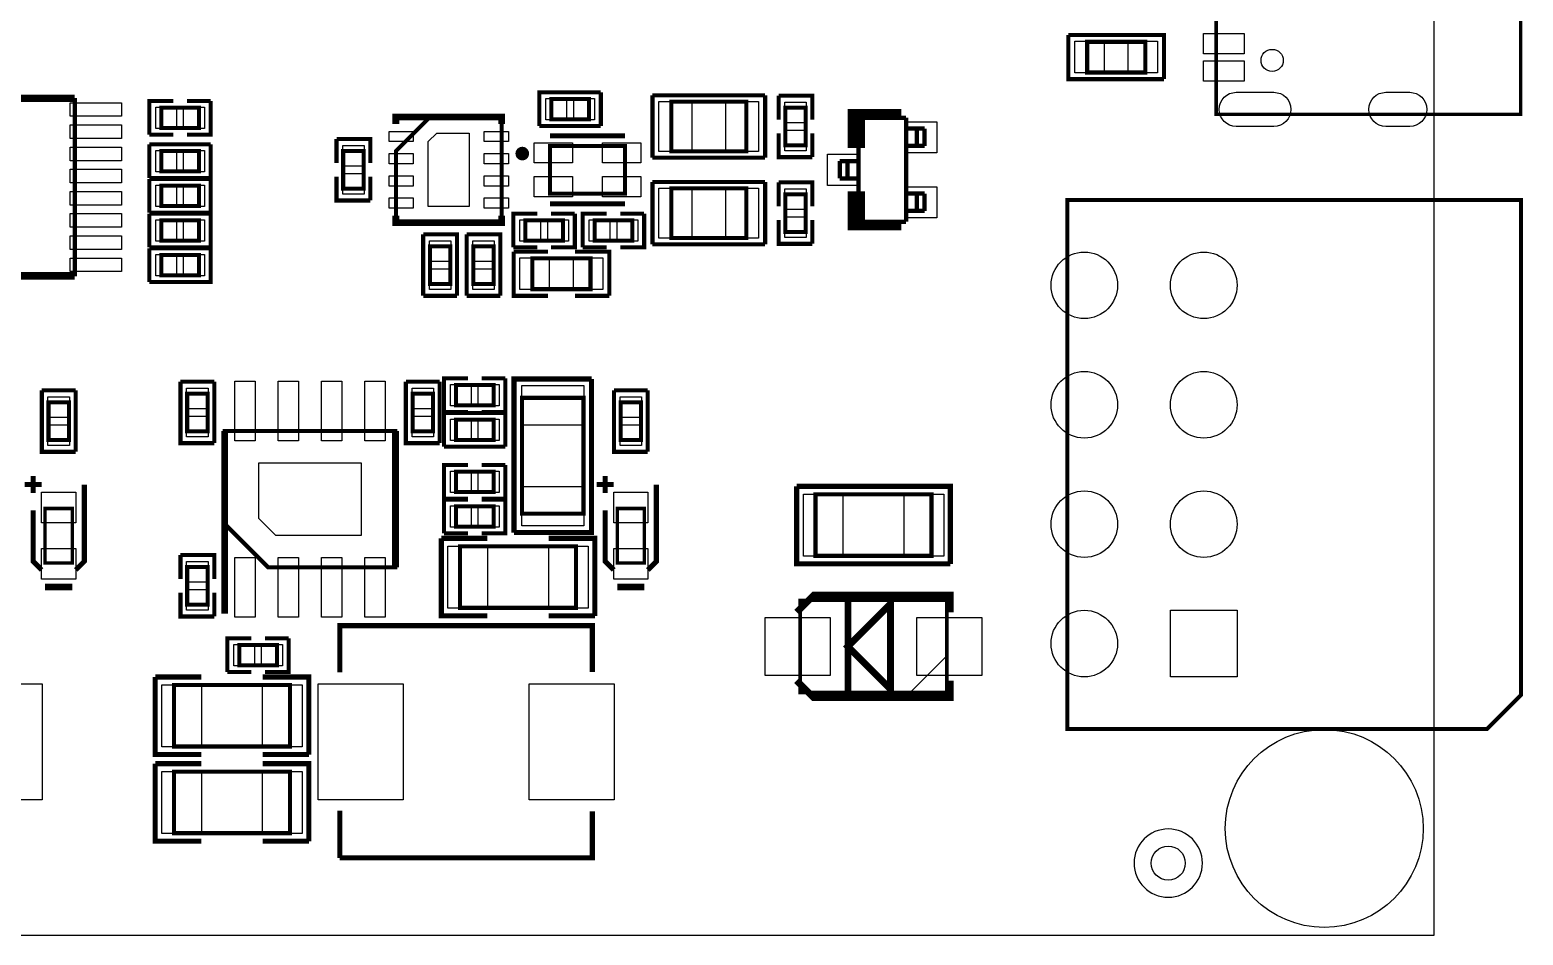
# Model space of a CAD drawing. Extents: x 30 to 161, y 31 to 111.
# Drawn here: x 117.01 to 160.77, y 30.91 to 57.44 of the extents above; entities that cross this region are included whole.
import ezdxf

# ---------------------------------------------------------------- set-up
doc = ezdxf.new("R2010")
doc.units = 0
doc.header["$MEASUREMENT"] = 0
for name, color, linetype in [('ASSEMBLY_TOP', 7, 'CONTINUOUS'), ('OUTLINE', 7, 'CONTINUOUS'), ('SILKSCREEN_TOP', 7, 'CONTINUOUS'), ('TOP', 1, 'CONTINUOUS')]:
    doc.layers.add(name, color=color, linetype=linetype)

msp = doc.modelspace()

# ---------------------------------------------------------------- linework, layer by layer
at = {"layer": 'ASSEMBLY_TOP'}
for points, const_width in [([(151.77262, 63.9064), (160.6931, 63.9064), (160.6931, 54.9656), (151.77262, 54.9656), (151.77262, 63.9064)], 0.09906), ([(147.9931, 56.19242), (147.9931, 57.09158), (149.6949, 57.09158), (149.6949, 56.19242), (147.9931, 56.19242)], 0.11938), ([(113.82756, 50.28184), (113.82756, 54.11216), (115.09756, 55.38216), (118.32844, 55.38216), (118.32844, 50.28184), (113.82756, 50.28184)], 0.11938), ([(120.86082, 54.56428), (120.86082, 55.16372), (121.96318, 55.16372), (121.96318, 54.56428), (120.86082, 54.56428)], 0.11938), ([(132.29082, 54.81828), (132.29082, 55.41772), (133.39318, 55.41772), (133.39318, 54.81828), (132.29082, 54.81828)], 0.11938), ([(135.80618, 53.88102), (135.80618, 55.33898), (138.00582, 55.33898), (138.00582, 53.88102), (135.80618, 53.88102)], 0.11938), ([(139.14628, 55.16118), (139.74572, 55.16118), (139.74572, 54.05882), (139.14628, 54.05882), (139.14628, 55.16118)], 0.11938), ([(127.7366, 51.7906), (127.7366, 53.89118), (128.73482, 54.8894), (130.8354, 54.8894), (130.8354, 51.7906), (127.7366, 51.7906)], 0.11938), ([(141.2875, 54.864), (142.6845, 54.864)], 0.127), ([(141.2875, 51.816), (141.2875, 54.864)], 0.127), ([(142.6845, 51.816), (142.6845, 54.864)], 0.127), ([(142.6845, 54.5465), (143.2306, 54.5465)], 0.127), ([(142.99946, 54.0385), (142.99946, 54.5465)], 0.127), ([(143.2306, 54.0385), (143.2306, 54.5465)], 0.127), ([(121.96318, 53.89372), (121.96318, 53.29428), (120.86082, 53.29428), (120.86082, 53.89372), (121.96318, 53.89372)], 0.11938), ([(126.79172, 52.78882), (126.19228, 52.78882), (126.19228, 53.89118), (126.79172, 53.89118), (126.79172, 52.78882)], 0.11938), ([(132.25018, 52.63896), (132.25018, 54.04104), (134.44982, 54.04104), (134.44982, 52.63896), (132.25018, 52.63896)], 0.11938), ([(142.6845, 54.0385), (143.2306, 54.0385)], 0.127), ([(141.2875, 53.594), (140.7414, 53.594)], 0.127), ([(140.7414, 53.594), (140.7414, 53.086)], 0.127), ([(140.97254, 53.594), (140.97254, 53.086)], 0.127), ([(141.2875, 53.086), (140.7414, 53.086)], 0.127), ([(121.96318, 52.87772), (121.96318, 52.27828), (120.86082, 52.27828), (120.86082, 52.87772), (121.96318, 52.87772)], 0.11938), ([(138.00582, 52.79898), (138.00582, 51.34102), (135.80618, 51.34102), (135.80618, 52.79898), (138.00582, 52.79898)], 0.11938), ([(139.74572, 51.51882), (139.14628, 51.51882), (139.14628, 52.62118), (139.74572, 52.62118), (139.74572, 51.51882)], 0.11938), ([(142.6845, 52.6415), (143.2306, 52.6415)], 0.127), ([(142.99946, 52.6415), (142.99946, 52.1335)], 0.127), ([(143.2306, 52.6415), (143.2306, 52.1335)], 0.127), ([(147.4089, 36.95446), (159.71012, 36.95446), (160.70834, 37.95268), (160.70834, 52.45354), (147.4089, 52.45354), (147.4089, 36.95446)], 0.11938), ([(142.6845, 52.1335), (143.2306, 52.1335)], 0.127), ([(121.96318, 51.86172), (121.96318, 51.26228), (120.86082, 51.26228), (120.86082, 51.86172), (121.96318, 51.86172)], 0.11938), ([(131.52882, 51.26228), (131.52882, 51.86172), (132.63118, 51.86172), (132.63118, 51.26228), (131.52882, 51.26228)], 0.11938), ([(134.66318, 51.86172), (134.66318, 51.26228), (133.56082, 51.26228), (133.56082, 51.86172), (134.66318, 51.86172)], 0.11938), ([(141.2875, 51.816), (142.6845, 51.816)], 0.127), ([(121.96318, 50.84572), (121.96318, 50.24628), (120.86082, 50.24628), (120.86082, 50.84572), (121.96318, 50.84572)], 0.11938), ([(128.73228, 51.09718), (129.33172, 51.09718), (129.33172, 49.99482), (128.73228, 49.99482), (128.73228, 51.09718)], 0.11938), ([(130.00228, 51.09718), (130.60172, 51.09718), (130.60172, 49.99482), (130.00228, 49.99482), (130.00228, 51.09718)], 0.11938), ([(131.7371, 49.84242), (131.7371, 50.74158), (133.4389, 50.74158), (133.4389, 49.84242), (131.7371, 49.84242)], 0.11938), ([(122.21972, 45.67682), (121.62028, 45.67682), (121.62028, 46.77918), (122.21972, 46.77918), (122.21972, 45.67682)], 0.11938), ([(128.82372, 45.67682), (128.22428, 45.67682), (128.22428, 46.77918), (128.82372, 46.77918), (128.82372, 45.67682)], 0.11938), ([(130.59918, 47.03572), (130.59918, 46.43628), (129.49682, 46.43628), (129.49682, 47.03572), (130.59918, 47.03572)], 0.11938), ([(118.15572, 45.42282), (117.55628, 45.42282), (117.55628, 46.52518), (118.15572, 46.52518), (118.15572, 45.42282)], 0.11938), ([(133.23316, 43.25874), (131.43484, 43.25874), (131.43484, 46.65726), (133.23316, 46.65726), (133.23316, 43.25874)], 0.11938), ([(134.91972, 45.42282), (134.32028, 45.42282), (134.32028, 46.52518), (134.91972, 46.52518), (134.91972, 45.42282)], 0.11938), ([(129.49682, 45.42028), (129.49682, 46.01972), (130.59918, 46.01972), (130.59918, 45.42028), (129.49682, 45.42028)], 0.11938), ([(127.72136, 41.68902), (123.99264, 41.68902), (122.72264, 42.95902), (122.72264, 45.68698), (127.72136, 45.68698), (127.72136, 41.68902)], 0.11938), ([(130.59918, 44.49572), (130.59918, 43.89628), (129.49682, 43.89628), (129.49682, 44.49572), (130.59918, 44.49572)], 0.11938), ([(143.43126, 43.82516), (143.43126, 42.02684), (140.03274, 42.02684), (140.03274, 43.82516), (143.43126, 43.82516)], 0.11938), ([(117.45722, 43.41368), (118.25478, 43.41368), (118.25478, 41.81348), (117.45722, 41.81348), (117.45722, 43.41368)], 0.09906), ([(130.59918, 43.47972), (130.59918, 42.88028), (129.49682, 42.88028), (129.49682, 43.47972), (130.59918, 43.47972)], 0.11938), ([(134.22122, 43.41368), (135.01878, 43.41368), (135.01878, 41.81348), (134.22122, 41.81348), (134.22122, 43.41368)], 0.09906), ([(133.01726, 42.30116), (133.01726, 40.50284), (129.61874, 40.50284), (129.61874, 42.30116), (133.01726, 42.30116)], 0.11938), ([(122.21972, 40.59682), (121.62028, 40.59682), (121.62028, 41.69918), (122.21972, 41.69918), (122.21972, 40.59682)], 0.11938), ([(139.58316, 38.02126), (139.58316, 40.71874), (143.88084, 40.71874), (143.88084, 38.02126), (139.58316, 38.02126)], 0.09906), ([(140.9827, 39.37), (142.23238, 38.12032), (142.23238, 40.61968), (140.9827, 39.37)], 0.20066), ([(140.9827, 38.12032), (140.9827, 40.61968)], 0.20066), ([(124.24918, 39.41572), (124.24918, 38.81628), (123.14682, 38.81628), (123.14682, 39.41572), (124.24918, 39.41572)], 0.11938), ([(124.63526, 38.23716), (124.63526, 36.43884), (121.23674, 36.43884), (121.23674, 38.23716), (124.63526, 38.23716)], 0.11938), ([(124.63526, 35.69716), (124.63526, 33.89884), (121.23674, 33.89884), (121.23674, 35.69716), (124.63526, 35.69716)], 0.11938)]:
    msp.add_lwpolyline(points, dxfattribs=dict(at, const_width=const_width))
msp.add_lwpolyline([(143.88084, 38.02126), (142.80642, 38.02126), (143.88084, 39.09568)], close=True, dxfattribs=at)
at = {"layer": 'OUTLINE'}
msp.add_lwpolyline([(38.0619, 106.2101), (38.0619, 30.90926), (158.16326, 30.90926), (158.16326, 106.2101)], close=True, dxfattribs=at)
at = {"layer": 'SILKSCREEN_TOP'}
for points, const_width in [([(147.44446, 57.28716), (150.24354, 57.28716), (150.24354, 55.99684)], 0.11938), ([(150.24354, 55.99684), (147.44446, 55.99684), (147.44446, 57.28716)], 0.11938), ([(133.74116, 55.6133), (131.94284, 55.6133), (131.94284, 54.6227)], 0.11938), ([(133.74116, 54.6227), (133.74116, 55.6133)], 0.11938), ([(135.255, 55.5244), (138.557, 55.5244)], 0.11938), ([(135.255, 53.6956), (135.255, 55.5244)], 0.11938), ([(138.557, 55.5244), (138.557, 53.6956)], 0.11938), ([(112.522, 55.4863), (118.32844, 55.4863)], 0.11938), ([(121.21134, 55.3593), (120.51284, 55.3593), (120.51284, 54.3687)], 0.11938), ([(121.61266, 54.3687), (122.31116, 54.3687), (122.31116, 55.3593)], 0.11938), ([(121.61266, 55.3593), (122.31116, 55.3593)], 0.11938), ([(139.9413, 54.81066), (139.9413, 55.50916), (138.9507, 55.50916)], 0.11938), ([(138.9507, 54.81066), (138.9507, 55.50916)], 0.11938), ([(127.7366, 54.6862), (127.7366, 54.8894), (130.8354, 54.8894), (130.8354, 54.6862)], 0.20066), ([(141.351, 54.991), (141.351, 54.102), (141.097, 54.102), (141.097, 54.991), (142.5448, 54.991)], 0.254), ([(121.21134, 54.3687), (120.51284, 54.3687)], 0.11938), ([(126.9873, 53.54066), (126.9873, 54.23916), (125.9967, 54.23916)], 0.11938), ([(125.9967, 53.54066), (125.9967, 54.23916)], 0.11938), ([(133.74116, 54.6227), (131.94284, 54.6227)], 0.11938), ([(132.25018, 54.33568), (134.44982, 54.33568)], 0.14986), ([(138.9507, 54.40934), (138.9507, 53.71084), (139.9413, 53.71084)], 0.11938), ([(139.9413, 54.40934), (139.9413, 53.71084)], 0.11938), ([(120.51284, 53.0987), (122.31116, 53.0987), (122.31116, 54.0893)], 0.11938), ([(120.51284, 54.0893), (120.51284, 53.0987)], 0.11938), ([(120.51284, 54.0893), (122.31116, 54.0893)], 0.11938), ([(138.557, 53.6956), (135.255, 53.6956)], 0.11938), ([(120.51284, 52.0827), (122.31116, 52.0827), (122.31116, 53.0733)], 0.11938), ([(120.51284, 53.0733), (120.51284, 52.0827)], 0.11938), ([(120.51284, 53.0733), (122.31116, 53.0733)], 0.11938), ([(125.9967, 53.13934), (125.9967, 52.44084), (126.9873, 52.44084)], 0.11938), ([(126.9873, 53.13934), (126.9873, 52.44084)], 0.11938), ([(135.255, 52.9844), (138.557, 52.9844)], 0.11938), ([(135.255, 51.1556), (135.255, 52.9844)], 0.11938), ([(138.557, 52.9844), (138.557, 51.1556)], 0.11938), ([(139.9413, 52.27066), (139.9413, 52.96916), (138.9507, 52.96916)], 0.11938), ([(138.9507, 52.27066), (138.9507, 52.96916)], 0.11938), ([(141.351, 51.689), (141.351, 52.578), (141.097, 52.578), (141.097, 51.689), (142.5448, 51.689)], 0.254), ([(120.51284, 51.0667), (122.31116, 51.0667), (122.31116, 52.0573)], 0.11938), ([(120.51284, 52.0573), (120.51284, 51.0667)], 0.11938), ([(120.51284, 52.0573), (122.31116, 52.0573)], 0.11938), ([(127.7366, 51.9938), (127.7366, 51.7906), (130.8354, 51.7906), (130.8354, 51.9938)], 0.20066), ([(131.87934, 52.0573), (131.18084, 52.0573), (131.18084, 51.0667)], 0.11938), ([(132.25018, 52.34432), (134.44982, 52.34432)], 0.14986), ([(132.28066, 51.0667), (132.97916, 51.0667), (132.97916, 52.0573)], 0.11938), ([(132.28066, 52.0573), (132.97916, 52.0573)], 0.11938), ([(133.91134, 52.0573), (133.21284, 52.0573), (133.21284, 51.0667)], 0.11938), ([(134.31266, 51.0667), (135.01116, 51.0667), (135.01116, 52.0573)], 0.11938), ([(134.31266, 52.0573), (135.01116, 52.0573)], 0.11938), ([(138.9507, 51.86934), (138.9507, 51.17084), (139.9413, 51.17084)], 0.11938), ([(139.9413, 51.86934), (139.9413, 51.17084)], 0.11938), ([(129.5273, 49.64684), (129.5273, 51.44516), (128.5367, 51.44516)], 0.11938), ([(128.5367, 49.64684), (128.5367, 51.44516)], 0.11938), ([(130.7973, 49.64684), (130.7973, 51.44516), (129.8067, 51.44516)], 0.11938), ([(129.8067, 49.64684), (129.8067, 51.44516)], 0.11938), ([(138.557, 51.1556), (135.255, 51.1556)], 0.11938), ([(120.51284, 50.0507), (122.31116, 50.0507), (122.31116, 51.0413)], 0.11938), ([(120.51284, 51.0413), (120.51284, 50.0507)], 0.11938), ([(120.51284, 51.0413), (122.31116, 51.0413)], 0.11938), ([(131.87934, 51.0667), (131.18084, 51.0667)], 0.11938), ([(132.18922, 49.64684), (131.18846, 49.64684), (131.18846, 50.93716)], 0.11938), ([(132.18922, 50.93716), (131.18846, 50.93716)], 0.11938), ([(132.98678, 50.93716), (133.98754, 50.93716), (133.98754, 49.64684)], 0.11938), ([(133.91134, 51.0667), (133.21284, 51.0667)], 0.11938), ([(113.82756, 50.1777), (118.32844, 50.1777)], 0.11938), ([(128.5367, 49.64684), (129.5273, 49.64684)], 0.11938), ([(129.8067, 49.64684), (130.7973, 49.64684)], 0.11938), ([(132.98678, 49.64684), (133.98754, 49.64684)], 0.11938), ([(129.84734, 47.2313), (129.14884, 47.2313), (129.14884, 46.2407)], 0.11938), ([(130.24866, 46.2407), (130.94716, 46.2407), (130.94716, 47.2313)], 0.11938), ([(130.24866, 47.2313), (130.94716, 47.2313)], 0.11938), ([(131.19862, 42.70756), (131.19862, 47.20844), (133.46938, 47.20844)], 0.14986), ([(133.46938, 47.20844), (133.46938, 42.70756), (131.19862, 42.70756)], 0.14986), ([(117.3607, 46.87316), (117.3607, 45.07484), (118.3513, 45.07484)], 0.11938), ([(118.3513, 46.87316), (117.3607, 46.87316)], 0.11938), ([(118.3513, 46.87316), (118.3513, 45.07484)], 0.11938), ([(121.4247, 47.12716), (121.4247, 45.32884), (122.4153, 45.32884)], 0.11938), ([(122.4153, 47.12716), (121.4247, 47.12716)], 0.11938), ([(122.4153, 47.12716), (122.4153, 45.32884)], 0.11938), ([(128.0287, 47.12716), (128.0287, 45.32884), (129.0193, 45.32884)], 0.11938), ([(129.0193, 47.12716), (128.0287, 47.12716)], 0.11938), ([(129.0193, 47.12716), (129.0193, 45.32884)], 0.11938), ([(134.1247, 46.87316), (134.1247, 45.07484), (135.1153, 45.07484)], 0.11938), ([(135.1153, 46.87316), (134.1247, 46.87316)], 0.11938), ([(135.1153, 46.87316), (135.1153, 45.07484)], 0.11938), ([(129.84734, 46.2407), (129.14884, 46.2407)], 0.11938), ([(130.94716, 46.2153), (129.14884, 46.2153), (129.14884, 45.2247)], 0.11938), ([(130.94716, 45.2247), (130.94716, 46.2153)], 0.11938), ([(122.71756, 40.32758), (122.71756, 45.68698)], 0.20066), ([(127.72644, 41.68902), (127.72644, 45.68698)], 0.20066), ([(130.94716, 45.2247), (129.14884, 45.2247)], 0.11938), ([(129.84734, 44.6913), (129.14884, 44.6913), (129.14884, 43.7007)], 0.11938), ([(130.24866, 43.7007), (130.94716, 43.7007), (130.94716, 44.6913)], 0.11938), ([(130.24866, 44.6913), (130.94716, 44.6913)], 0.11938), ([(117.1067, 43.86326), (117.1067, 44.36364)], 0.14986), ([(133.8707, 43.86326), (133.8707, 44.36364)], 0.14986), ([(117.35562, 44.11472), (116.85524, 44.11472)], 0.14986), ([(118.6053, 44.11472), (118.6053, 41.86428), (118.35638, 41.61282)], 0.14986), ([(129.84734, 43.7007), (129.14884, 43.7007)], 0.11938), ([(134.11962, 44.11472), (133.61924, 44.11472)], 0.14986), ([(135.3693, 44.11472), (135.3693, 41.86428), (135.12038, 41.61282)], 0.14986), ([(143.98244, 41.79062), (139.48156, 41.79062), (139.48156, 44.06138)], 0.14986), ([(139.48156, 44.06138), (143.98244, 44.06138), (143.98244, 41.79062)], 0.14986), ([(117.35562, 41.61282), (117.1067, 41.86428), (117.1067, 43.36288)], 0.14986), ([(129.84734, 43.6753), (129.14884, 43.6753), (129.14884, 42.6847)], 0.11938), ([(130.24866, 42.6847), (130.94716, 42.6847), (130.94716, 43.6753)], 0.11938), ([(130.24866, 43.6753), (130.94716, 43.6753)], 0.11938), ([(134.11962, 41.61282), (133.8707, 41.86428), (133.8707, 43.36288)], 0.14986), ([(130.41884, 40.26662), (129.06756, 40.26662), (129.06756, 42.53738)], 0.14986), ([(130.41884, 42.53738), (129.06756, 42.53738)], 0.14986), ([(129.84734, 42.6847), (129.14884, 42.6847)], 0.11938), ([(132.21716, 42.53738), (133.56844, 42.53738), (133.56844, 40.26662)], 0.14986), ([(122.4153, 41.34866), (122.4153, 42.04716), (121.4247, 42.04716)], 0.11938), ([(121.4247, 41.34866), (121.4247, 42.04716)], 0.11938), ([(118.25478, 41.11244), (117.45722, 41.11244)], 0.20066), ([(135.01878, 41.11244), (134.22122, 41.11244)], 0.20066), ([(121.4247, 40.94734), (121.4247, 40.24884), (122.4153, 40.24884)], 0.11938), ([(122.4153, 40.94734), (122.4153, 40.24884)], 0.11938), ([(139.48156, 40.37076), (139.98194, 40.87114), (143.98244, 40.87114), (143.98244, 40.37076)], 0.20066), ([(140.9827, 40.71874), (140.9827, 38.02126)], 0.20066), ([(132.21716, 40.26662), (133.56844, 40.26662)], 0.14986), ([(133.49478, 38.62578), (133.49478, 39.97706), (126.09322, 39.97706), (126.09322, 38.608)], 0.1524), ([(123.49734, 39.6113), (122.79884, 39.6113), (122.79884, 38.6207)], 0.11938), ([(123.89866, 38.6207), (124.59716, 38.6207), (124.59716, 39.6113)], 0.11938), ([(123.89866, 39.6113), (124.59716, 39.6113)], 0.11938), ([(122.03684, 36.20262), (120.68556, 36.20262), (120.68556, 38.47338)], 0.14986), ([(122.03684, 38.47338), (120.68556, 38.47338)], 0.14986), ([(123.49734, 38.6207), (122.79884, 38.6207)], 0.11938), ([(123.83516, 38.47338), (125.18644, 38.47338), (125.18644, 36.20262)], 0.14986), ([(143.98244, 38.36924), (143.98244, 37.86886), (139.98194, 37.86886), (139.48156, 38.36924)], 0.20066), ([(122.03684, 33.66262), (120.68556, 33.66262), (120.68556, 35.93338)], 0.14986), ([(122.03684, 35.93338), (120.68556, 35.93338)], 0.14986), ([(123.83516, 36.20262), (125.18644, 36.20262)], 0.14986), ([(123.83516, 35.93338), (125.18644, 35.93338), (125.18644, 33.66262)], 0.14986), ([(126.09322, 34.55924), (126.09322, 33.17494)], 0.1524), ([(126.09322, 33.17494), (133.49478, 33.17494), (133.49478, 34.53892)], 0.1524), ([(123.83516, 33.66262), (125.18644, 33.66262)], 0.14986)]:
    msp.add_lwpolyline(points, dxfattribs=dict(at, const_width=const_width))
at = {"layer": 'SILKSCREEN_TOP', "const_width": 0.20066}
msp.add_lwpolyline([(131.53898, 53.81498, 1.000202), (131.34086, 53.81498, 0.999798), (131.53898, 53.81498)], format="xyb", dxfattribs=at)
at = {"layer": 'SILKSCREEN_TOP'}
msp.add_lwpolyline([(151.36876, 33.02, 1), (149.36724, 33.02, 1), (151.36876, 33.02)], format="xyb", dxfattribs=at)
at = {"layer": 'TOP'}
for points in [[(151.39924, 56.73598), (151.39924, 57.33542), (152.59812, 57.33542), (152.59812, 56.73598)], [(147.62734, 56.17718), (147.62734, 57.10682), (148.4884, 57.10682), (148.4884, 56.17718)], [(149.19706, 56.17718), (149.19706, 57.10682), (150.05812, 57.10682), (150.05812, 56.17718)], [(151.39924, 55.93588), (151.39924, 56.53532), (152.59812, 56.53532), (152.59812, 55.93588)], [(118.19128, 54.90718), (118.19128, 55.30596), (119.69242, 55.30596), (119.69242, 54.90718)], [(120.69826, 54.54904), (120.69826, 55.17896), (121.30786, 55.17896), (121.30786, 54.54904)], [(121.51614, 54.54904), (121.51614, 55.17896), (122.12574, 55.17896), (122.12574, 54.54904)], [(132.12826, 54.80304), (132.12826, 55.43296), (132.73786, 55.43296), (132.73786, 54.80304)], [(132.94614, 54.80304), (132.94614, 55.43296), (133.55574, 55.43296), (133.55574, 54.80304)], [(135.4455, 53.8734), (135.4455, 55.34406), (136.40562, 55.34406), (136.40562, 53.8734)], [(137.40638, 53.8734), (137.40638, 55.34406), (138.3665, 55.34406), (138.3665, 53.8734)], [(139.13104, 55.32374), (139.76096, 55.32374), (139.76096, 54.71414), (139.13104, 54.71414)], [(143.5862, 53.8353), (142.6718, 53.8353), (142.6718, 54.7497), (143.5862, 54.7497)], [(118.19128, 54.25694), (118.19128, 54.65572), (119.69242, 54.65572), (119.69242, 54.25694)], [(128.24714, 54.46522), (128.24714, 54.1655), (127.53594, 54.1655), (127.53594, 54.46522)], [(128.68656, 52.26558), (128.68656, 54.1655), (128.93548, 54.41442), (129.88544, 54.41442), (129.88544, 52.26558)], [(130.32486, 54.1655), (130.32486, 54.46522), (131.03606, 54.46522), (131.03606, 54.1655)], [(139.13104, 54.50586), (139.76096, 54.50586), (139.76096, 53.89626), (139.13104, 53.89626)], [(118.19128, 53.6067), (118.19128, 54.00548), (119.69242, 54.00548), (119.69242, 53.6067)], [(121.30786, 53.90896), (121.30786, 53.27904), (120.69826, 53.27904), (120.69826, 53.90896)], [(122.12574, 53.90896), (122.12574, 53.27904), (121.51614, 53.27904), (121.51614, 53.90896)], [(126.80696, 53.44414), (126.17704, 53.44414), (126.17704, 54.05374), (126.80696, 54.05374)], [(131.7879, 53.54066), (131.7879, 54.12994), (132.90804, 54.12994), (132.90804, 53.54066)], [(133.78942, 53.54066), (133.78942, 54.12994), (134.90956, 54.12994), (134.90956, 53.54066)], [(128.24714, 53.81498), (128.24714, 53.51526), (127.53594, 53.51526), (127.53594, 53.81498)], [(130.32486, 53.51526), (130.32486, 53.81498), (131.03606, 53.81498), (131.03606, 53.51526)], [(141.3002, 52.8828), (140.3858, 52.8828), (140.3858, 53.7972), (141.3002, 53.7972)], [(118.19128, 52.95646), (118.19128, 53.35524), (119.69242, 53.35524), (119.69242, 52.95646)], [(126.80696, 52.62626), (126.17704, 52.62626), (126.17704, 53.23586), (126.80696, 53.23586)], [(128.24714, 53.16474), (128.24714, 52.86502), (127.53594, 52.86502), (127.53594, 53.16474)], [(130.32486, 52.86502), (130.32486, 53.16474), (131.03606, 53.16474), (131.03606, 52.86502)], [(131.7879, 52.55006), (131.7879, 53.13934), (132.90804, 53.13934), (132.90804, 52.55006)], [(133.78942, 52.55006), (133.78942, 53.13934), (134.90956, 53.13934), (134.90956, 52.55006)], [(118.19128, 52.30622), (118.19128, 52.705), (119.69242, 52.705), (119.69242, 52.30622)], [(121.30786, 52.89296), (121.30786, 52.26304), (120.69826, 52.26304), (120.69826, 52.89296)], [(122.12574, 52.89296), (122.12574, 52.26304), (121.51614, 52.26304), (121.51614, 52.89296)], [(128.24714, 52.5145), (128.24714, 52.21478), (127.53594, 52.21478), (127.53594, 52.5145)], [(130.32486, 52.21478), (130.32486, 52.5145), (131.03606, 52.5145), (131.03606, 52.21478)], [(136.40562, 52.80533), (136.40562, 51.33467), (135.4455, 51.33467), (135.4455, 52.80533)], [(138.3665, 52.80533), (138.3665, 51.33467), (137.40638, 51.33467), (137.40638, 52.80533)], [(139.76096, 52.17414), (139.13104, 52.17414), (139.13104, 52.78374), (139.76096, 52.78374)], [(143.5862, 51.9303), (142.6718, 51.9303), (142.6718, 52.8447), (143.5862, 52.8447)], [(118.19128, 51.65598), (118.19128, 52.05476), (119.69242, 52.05476), (119.69242, 51.65598)], [(121.30786, 51.87696), (121.30786, 51.24704), (120.69826, 51.24704), (120.69826, 51.87696)], [(122.12574, 51.87696), (122.12574, 51.24704), (121.51614, 51.24704), (121.51614, 51.87696)], [(131.36626, 51.24704), (131.36626, 51.87696), (131.97586, 51.87696), (131.97586, 51.24704)], [(132.18414, 51.24704), (132.18414, 51.87696), (132.79374, 51.87696), (132.79374, 51.24704)], [(134.00786, 51.87696), (134.00786, 51.24704), (133.39826, 51.24704), (133.39826, 51.87696)], [(134.82574, 51.87696), (134.82574, 51.24704), (134.21614, 51.24704), (134.21614, 51.87696)], [(139.76096, 51.35626), (139.13104, 51.35626), (139.13104, 51.96586), (139.76096, 51.96586)], [(118.19128, 51.00574), (118.19128, 51.40452), (119.69242, 51.40452), (119.69242, 51.00574)], [(128.71704, 51.25974), (129.34696, 51.25974), (129.34696, 50.65014), (128.71704, 50.65014)], [(129.98704, 51.25974), (130.61696, 51.25974), (130.61696, 50.65014), (129.98704, 50.65014)], [(121.30786, 50.86096), (121.30786, 50.23104), (120.69826, 50.23104), (120.69826, 50.86096)], [(122.12574, 50.86096), (122.12574, 50.23104), (121.51614, 50.23104), (121.51614, 50.86096)], [(118.19128, 50.3555), (118.19128, 50.75428), (119.69242, 50.75428), (119.69242, 50.3555)], [(128.71704, 50.44186), (129.34696, 50.44186), (129.34696, 49.83226), (128.71704, 49.83226)], [(129.98704, 50.44186), (130.61696, 50.44186), (130.61696, 49.83226), (129.98704, 49.83226)], [(131.37134, 49.82718), (131.37134, 50.75682), (132.2324, 50.75682), (132.2324, 49.82718)], [(132.94106, 49.82718), (132.94106, 50.75682), (133.80212, 50.75682), (133.80212, 49.82718)], [(122.23496, 46.33214), (121.60504, 46.33214), (121.60504, 46.94174), (122.23496, 46.94174)], [(123.61672, 45.39869), (123.01728, 45.39869), (123.01728, 47.14875), (123.61672, 47.14875)], [(124.88672, 45.39869), (124.28728, 45.39869), (124.28728, 47.14875), (124.88672, 47.14875)], [(126.15672, 45.39869), (125.55728, 45.39869), (125.55728, 47.14875), (126.15672, 47.14875)], [(127.42672, 45.39869), (126.82728, 45.39869), (126.82728, 47.14875), (127.42672, 47.14875)], [(128.83896, 46.33214), (128.20904, 46.33214), (128.20904, 46.94174), (128.83896, 46.94174)], [(129.94386, 47.05096), (129.94386, 46.42104), (129.33426, 46.42104), (129.33426, 47.05096)], [(130.76174, 47.05096), (130.76174, 46.42104), (130.15214, 46.42104), (130.15214, 47.05096)], [(133.24459, 45.85335), (131.42341, 45.85335), (131.42341, 47.01413), (133.24459, 47.01413)], [(118.17096, 46.07814), (117.54104, 46.07814), (117.54104, 46.68774), (118.17096, 46.68774)], [(134.93496, 46.07814), (134.30504, 46.07814), (134.30504, 46.68774), (134.93496, 46.68774)], [(122.23496, 45.51426), (121.60504, 45.51426), (121.60504, 46.12386), (122.23496, 46.12386)], [(128.83896, 45.51426), (128.20904, 45.51426), (128.20904, 46.12386), (128.83896, 46.12386)], [(129.33426, 45.40504), (129.33426, 46.03496), (129.94386, 46.03496), (129.94386, 45.40504)], [(130.15214, 45.40504), (130.15214, 46.03496), (130.76174, 46.03496), (130.76174, 45.40504)], [(118.17096, 45.26026), (117.54104, 45.26026), (117.54104, 45.86986), (118.17096, 45.86986)], [(134.93496, 45.26026), (134.30504, 45.26026), (134.30504, 45.86986), (134.93496, 45.86986)], [(126.72314, 42.62374), (124.22124, 42.62374), (123.72086, 43.12412), (123.72086, 44.75226), (126.72314, 44.75226)], [(129.94386, 44.51096), (129.94386, 43.88104), (129.33426, 43.88104), (129.33426, 44.51096)], [(130.76174, 44.51096), (130.76174, 43.88104), (130.15214, 43.88104), (130.15214, 44.51096)], [(117.35562, 43.88866), (118.35638, 43.88866), (118.35638, 42.9895), (117.35562, 42.9895)], [(133.24459, 42.90187), (131.42341, 42.90187), (131.42341, 44.06265), (133.24459, 44.06265)], [(134.11962, 43.88866), (135.12038, 43.88866), (135.12038, 42.9895), (134.11962, 42.9895)], [(140.83665, 43.83659), (140.83665, 42.01541), (139.67587, 42.01541), (139.67587, 43.83659)], [(143.78813, 43.83659), (143.78813, 42.01541), (142.62735, 42.01541), (142.62735, 43.83659)], [(129.94386, 43.49496), (129.94386, 42.86504), (129.33426, 42.86504), (129.33426, 43.49496)], [(130.76174, 43.49496), (130.76174, 42.86504), (130.15214, 42.86504), (130.15214, 43.49496)], [(118.35638, 41.3385), (117.35562, 41.3385), (117.35562, 42.23766), (118.35638, 42.23766)], [(130.42265, 42.31259), (130.42265, 40.49141), (129.26187, 40.49141), (129.26187, 42.31259)], [(133.37413, 42.31259), (133.37413, 40.49141), (132.21335, 40.49141), (132.21335, 42.31259)], [(135.12038, 41.3385), (134.11962, 41.3385), (134.11962, 42.23766), (135.12038, 42.23766)], [(122.23496, 41.25214), (121.60504, 41.25214), (121.60504, 41.86174), (122.23496, 41.86174)], [(123.61672, 40.22725), (123.01728, 40.22725), (123.01728, 41.97731), (123.61672, 41.97731)], [(124.88672, 40.22725), (124.28728, 40.22725), (124.28728, 41.97731), (124.88672, 41.97731)], [(126.15672, 40.22725), (125.55728, 40.22725), (125.55728, 41.97731), (126.15672, 41.97731)], [(127.42672, 40.22725), (126.82728, 40.22725), (126.82728, 41.97731), (127.42672, 41.97731)], [(122.23496, 40.43426), (121.60504, 40.43426), (121.60504, 41.04386), (122.23496, 41.04386)], [(152.38476, 38.47846), (150.43404, 38.47846), (150.43404, 40.42918), (152.38476, 40.42918)], [(138.56208, 38.5191), (138.56208, 40.21836), (140.462, 40.21836), (140.462, 38.5191)], [(144.90192, 40.21963), (144.90192, 38.52037), (143.002, 38.52037), (143.002, 40.21963)], [(123.59386, 39.43096), (123.59386, 38.80104), (122.98426, 38.80104), (122.98426, 39.43096)], [(124.41174, 39.43096), (124.41174, 38.80104), (123.80214, 38.80104), (123.80214, 39.43096)], [(114.87912, 34.8742), (114.87912, 38.2778), (117.36832, 38.2778), (117.36832, 34.8742)], [(122.04065, 38.24859), (122.04065, 36.42741), (120.87987, 36.42741), (120.87987, 38.24859)], [(124.99213, 38.24859), (124.99213, 36.42741), (123.83135, 36.42741), (123.83135, 38.24859)], [(125.45568, 34.8742), (125.45568, 38.2778), (127.94488, 38.2778), (127.94488, 34.8742)], [(131.64312, 34.8742), (131.64312, 38.2778), (134.13232, 38.2778), (134.13232, 34.8742)], [(122.04065, 35.70859), (122.04065, 33.88741), (120.87987, 33.88741), (120.87987, 35.70859)], [(124.99213, 35.70859), (124.99213, 33.88741), (123.83135, 33.88741), (123.83135, 35.70859)]]:
    msp.add_lwpolyline(points, close=True, dxfattribs=at)
for points in [[(152.36317, 55.61076), (153.46299, 55.61076, -1), (153.46299, 54.61), (152.36317, 54.61, -1)], [(156.74467, 55.61076), (157.44317, 55.61076, -1), (157.44317, 54.61), (156.74467, 54.61, -1)]]:
    msp.add_lwpolyline(points, format="xyb", close=True, dxfattribs=at)
for centre, radius in [((153.41346, 56.54548), 0.32512), ((147.90928, 49.95418), 0.97536), ((151.4094, 49.95418), 0.97536), ((147.90928, 46.45406), 0.97536), ((151.4094, 46.45406), 0.97536), ((147.90928, 42.95394), 0.97536), ((151.4094, 42.95394), 0.97536), ((147.90928, 39.45382), 0.97536), ((154.94, 34.036), 2.89941), ((150.368, 33.02), 0.50038)]:
    msp.add_circle(centre, radius, dxfattribs=at)

doc.saveas('drawing.dxf')
